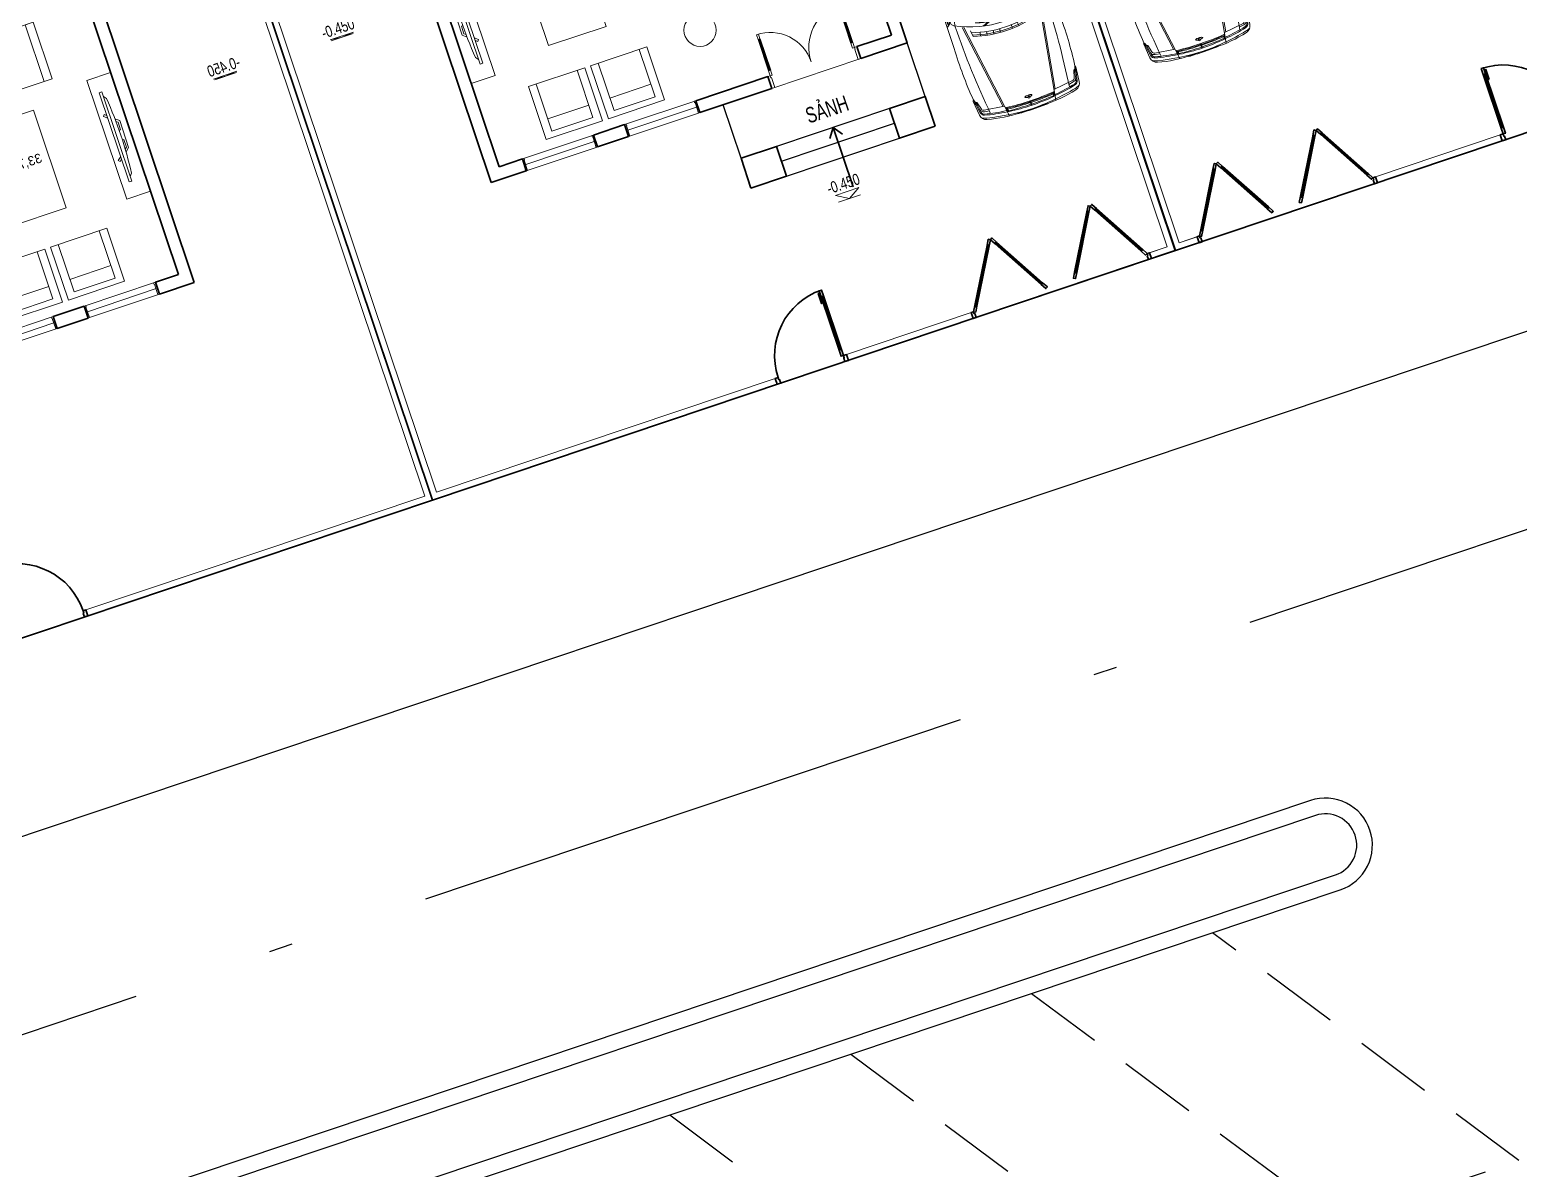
# Model space of a CAD drawing. Header units: metres. Extents: x 551291 to 569219, y 2064429 to 2066248.
# Drawn here: x 552744.58 to 552768.34, y 2065566.87 to 2065585.04 of the extents above; entities that cross this region are included whole.
import ezdxf

# ---------------------------------------------------------------- set-up
doc = ezdxf.new("R2010")
doc.units = ezdxf.units.M
for name, pattern in [('$AUDIT_BAD_LTYPE2', [0]), ('ACAD_ISO10W100', [18.5, 12, -3, 0.5, -3]), ('CENTER', [2, 1.25, -0.25, 0.25, -0.25]), ('HIDDEN', [0.375, 0.25, -0.125])]:
    doc.linetypes.add(name, pattern=pattern)
doc.layers.get('0').update_dxf_attribs({"linetype": 'CONTINUOUS'})
for name, color, linetype, lineweight in [('-DOOR', 137, 'CONTINUOUS', 9), ('-FURNITURE', 46, 'CONTINUOUS', 9), ('-HATCH', 8, 'CONTINUOUS', 5), ('-KH', 143, 'CONTINUOUS', 13), ('-LINE1', 7, 'CONTINUOUS', 18), ('-TEXT', 7, 'CONTINUOUS', 15), ('-WALL', 4, 'CONTINUOUS', 35)]:
    doc.layers.add(name, color=color, linetype=linetype, lineweight=lineweight)
for name, color, linetype in [('APOLIC', 7, 'CONTINUOUS'), ('BoThamCo', 94, 'CONTINUOUS'), ('ChiaLo', 128, 'CENTER'), ('datOBt', 42, 'CONTINUOUS'), ('LogDg', 7, 'CONTINUOUS'), ('loKBT', 42, 'CONTINUOUS'), ('SOLO', 7, 'CONTINUOUS'), ('TEXT25', 2, 'CONTINUOUS'), ('TimDg', 222, 'CONTINUOUS'), ('ViaHeS', 32, 'CONTINUOUS')]:
    doc.layers.add(name, color=color, linetype=linetype)
doc.styles.add('1', font='arial.ttf')
doc.styles.add('kieuchuDim', font='arial.ttf', dxfattribs={"width": 0.75})
doc.styles.add('T1', font='', dxfattribs={"height": 200})
doc.styles.get('T1').set_extended_font_data('VNgeometric Light')
doc.dimstyles.new('1-100A3', dxfattribs={"dimscale": 100, "dimtxt": 2, "dimasz": 1.2, "dimexe": 1.8, "dimexo": 0, "dimgap": 0.75, "dimtad": 1, "dimdec": 0, "dimzin": 0, "dimdsep": 46, "dimtxsty": 'kieuchuDim', "dimblk": 'ARCHTICK', "dimcen": 0, "dimdle": 1.8, "dimclrd": 256, "dimclre": 256, "dimclrt": 7, "dimadec": 0, "dimazin": 0, "dimtfac": 0.0001, "dimtdec": 0, "dimtix": 1, "dimtmove": 2, "dimatfit": 3, "dimldrblk": 'ARCHTICK', "dimfxl": 0, "dimtolj": 1, "dimtzin": 0, "dimarcsym": 0})

# ---------------------------------------------------------------- blocks, each defined once
blk = doc.blocks.new('*U1147')
for points in [[(50, 796), (90, 796), (90, 896), (50, 896), (50, 796)], [(50, 799), (50, 100)], [(1795, 749), (1755, 749), (1755, 849), (1795, 849), (1795, 749)], [(1795, 752), (1795, 100)], [(50, 100), (90, 100), (90, 0), (50, 0), (50, 100)], [(1795, 100), (1755, 100), (1755, 0), (1795, 0), (1795, 100)]]:
    blk.add_lwpolyline(points)
at = {"ltscale": 0.3}
for points in [[(946, 0, 0.414214), (50, 896, 0.414214)], [(946, 0, -0.414214), (1795, 849, -0.414214)]]:
    blk.add_lwpolyline(points, format="xyb", dxfattribs=at)
for points in [[(22, 691), (22, 860), (50, 860), (50, 832), (27, 832), (27, 691)], [(0, 0), (50, 0), (50, -40), (60, -40), (60, -246), (0, -246)], [(1845, 0), (1795, 0), (1795, -40), (1785, -40), (1785, -246), (1845, -246)]]:
    blk.add_lwpolyline(points, close=True)
at = {"layer": 'APOLIC', "linetype": '$AUDIT_BAD_LTYPE2'}
for p, q in [((70, 100), (70, 796)), ((90, 796), (90, 100)), ((1755, 749), (1755, 100)), ((1775, 100), (1775, 749))]:
    blk.add_line(p, q, dxfattribs=at)
blk = doc.blocks.new('A$C6CE07C06')
for p, q in [((2811, 1945), (2844, 1766)), ((2816, 1953), (2822, 1954)), ((2828, 1949), (2860, 1769)), ((1355, 1774), (989, 1774)), ((1356, 1801), (1350, 1615)), ((1387, 1801), (1382, 1615)), ((1842, 1774), (1387, 1774)), ((1857, 1615), (1840, 1801)), ((1925, 1839), (1915, 1601)), ((1980, 1615), (2018, 1801)), ((2839, 1774), (2013, 1774)), ((2856, 1761), (2853, 1760)), ((2900, 1839), (3433, 1839)), ((3068, 1815), (2905, 1815)), ((3055, 1801), (2907, 1801)), ((2996, 1774), (2912, 1774)), ((3245, 1511), (3341, 1500)), ((3370, 1393), (3312, 1380)), ((3391, 1290), (3332, 1281)), ((3406, 1186), (3347, 1180)), ((3414, 1081), (3355, 1079)), ((3406, 779), (3347, 785)), ((3414, 884), (3355, 886)), ((3341, 465), (3245, 454)), ((3370, 572), (3312, 585)), ((3391, 675), (3332, 685)), ((1356, 164), (1350, 350)), ((1387, 164), (1382, 351)), ((1857, 351), (1840, 164)), ((1925, 127), (1915, 364)), ((1980, 351), (2018, 164)), ((1355, 191), (989, 191)), ((1842, 191), (1387, 191)), ((2839, 191), (2013, 191)), ((2811, 20), (2844, 199)), ((2816, 12), (2822, 11)), ((2828, 16), (2860, 196)), ((2901, 127), (3422, 127)), ((3068, 150), (2905, 150)), ((3055, 164), (2907, 164)), ((2996, 191), (2912, 191))]:
    blk.add_line(p, q)
for points in [[(817, 1835, -0.039974), (1255, 1839), (2827, 1839)], [(2912, 1774), (2884, 1931, 0.322829), (2849, 1965), (2812, 1959, 0.422531), (2806, 1952), (2842, 1758), (2825, 1723)], [(4553, 340, -0.027873), (3110, 247, -0.059366), (3058, 256), (2582, 386, 0.079464), (2446, 413), (1281, 413, 0.06068), (1127, 394), (736, 296, -0.120949), (592, 270), (116, 311, -0.39497), (59, 371), (59, 1600, -0.404135), (117, 1660), (602, 1699, -0.112937), (736, 1673), (1127, 1571, 0.06068), (1281, 1553), (2446, 1553, 0.070217), (2582, 1578), (3058, 1711, -0.044809), (3109, 1718, -0.02806), (4553, 1625)], [(585, 1698), (531, 1430, 0.050349), (524, 1369), (524, 593, 0.051729), (531, 530), (585, 271)], [(713, 346, -0.11132), (605, 325), (561, 536, -0.051729), (555, 593), (555, 1369, -0.050349), (560, 1424), (605, 1644, -0.111864), (714, 1623), (1102, 1522, 0.016174), (1102, 443), (713, 347)], [(2832, 150), (1846, 150), (999, 150, -0.758852), (984, 205), (1232, 321, -0.14996), (1372, 364), (1915, 364), (2389, 364, -0.077307), (2455, 354), (3016, 199, 0.360394), (3088, 230, 0.242572), (3089, 1735, 0.360655), (3017, 1766), (2455, 1611, -0.077307), (2389, 1601), (1915, 1601), (1372, 1601, -0.137614), (1232, 1645), (984, 1761, -0.758852), (999, 1815), (1846, 1815), (2832, 1815)], [(2834, 1801), (999, 1801, 0.768317), (992, 1772), (1240, 1655, 0.14228), (1371, 1613), (1857, 1615), (1865, 1608), (1971, 1608), (1980, 1615), (2389, 1615, 0.077278), (2451, 1624), (3023, 1782, 0.231129), (3080, 1839)], [(4578, 1777, -0.06824), (4603, 1702, -0.051611), (4688, 983), (4688, 1178, 0.069896), (4626, 1707, 0.32103), (4523, 1797), (4292, 1820, 0.311578), (4273, 1810, 0.311578)], [(4609, 1370, 0.043765), (4549, 1724, 0.303464), (4496, 1773), (4373, 1795, 0.018633), (4273, 1810, 0.083909), (4370, 1778), (4493, 1756, -0.304556), (4533, 1720, -0.038587), (4593, 1374)], [(4517, 1385), (4476, 1703, 0.304567), (4446, 1739), (4333, 1770, -0.23887), (4324, 1778), (4320, 1790)], [(4512, 1628), (4500, 1706, 0.304567), (4453, 1762), (4438, 1766)], [(1170, 1557, 0.017383), (1170, 408, -9.34877)], [(2526, 1563, -0.107872), (2527, 402, 0.970081)], [(2537, 1565, -0.107895), (2538, 400, -0.109161)], [(3212, 1273, -0.045041), (3259, 1070, 0.050749), (3081, 1543, -0.062222), (3208, 1285), (3219, 1281), (3256, 1209)], [(3104, 1495, -0.052375), (3205, 1275), (3214, 1272), (3259, 1184)], [(4578, 988, 0.025968), (4561, 1353, -0.502127), (4565, 1357), (4613, 1347)], [(4689, 1226), (4695, 1226, -0.001921), (4700, 983)], [(3197, 762, -0.045041), (3153, 558, 0.050749), (3195, 1062, -0.062222), (3198, 775), (3207, 766), (3242, 679)], [(3239, 660), (3198, 760), (3191, 767, 0.052375), (3195, 1009)], [(4578, 188, 0.06824), (4603, 263, 0.051611), (4688, 983), (4688, 788, -0.069896), (4626, 258, -0.32103), (4523, 168), (4292, 145, -0.311578), (4273, 155, -0.311578)], [(4613, 618), (4565, 608, -0.502127), (4561, 612, 0.02601), (4578, 977, 0.026384)], [(4689, 739), (4695, 739, 0.001921), (4700, 983)], [(4611, 595, -0.046101), (4549, 241, -0.303464), (4496, 192), (4373, 171, -0.018633), (4273, 155, -0.083909), (4370, 187), (4493, 209, 0.304556), (4533, 245, 0.038587), (4593, 591)], [(4517, 580), (4476, 262, -0.304567), (4446, 227), (4333, 195, 0.23887), (4324, 187), (4320, 175)], [(2834, 164), (999, 164, -0.768317), (992, 193), (1240, 310, -0.149181), (1371, 351), (1857, 351), (1865, 357), (1971, 357), (1980, 351), (2389, 351, -0.077278), (2451, 341), (3023, 184, -0.228236), (3080, 127)], [(2912, 191), (2884, 34, -0.322829), (2849, 0), (2812, 6, -0.422531), (2806, 14), (2842, 207), (2825, 242)], [(4512, 337), (4500, 259, -0.304567), (4453, 203), (4438, 199)], [(817, 130, 0.041495), (1267, 127), (2827, 127)]]:
    blk.add_lwpolyline(points, format="xyb")
for points in [[(2835, 1963), (2874, 1764), (2872, 1737)], [(2072, 1839), (2072, 1815), (2251, 1815), (2251, 1839)], [(2092, 1839), (2092, 1830), (2233, 1830), (2233, 1839)], [(2558, 1553), (2959, 1653), (3041, 1653)], [(3157, 1617), (4514, 1407)], [(3153, 1597), (4682, 1360)], [(49, 1051), (76, 1051), (76, 920), (49, 920)], [(3153, 368), (4682, 605)], [(3157, 348), (4514, 558)], [(2558, 412), (2959, 313), (3041, 313)], [(2072, 127), (2072, 150), (2251, 150), (2251, 127)], [(2092, 127), (2092, 135), (2233, 135), (2233, 127)], [(2835, 2), (2874, 201), (2872, 228)]]:
    blk.add_lwpolyline(points)
for points in [[(48, 285), (48, 1680, -0.373826), (99, 1739), (803, 1820), (820, 1839), (54, 1773, 0.383818), (0, 1713), (0, 252, 0.383818), (54, 192), (820, 126), (803, 145), (99, 226, -0.373826)], [(2557, 404), (3001, 284, 0.388671), (3036, 301, 0.143383), (3036, 1665, 0.390953), (3001, 1682), (2557, 1559, -0.106047)], [(4564, 983, 0.027521), (4546, 1368, -0.543027), (4554, 1373), (4603, 1360, -0.308444), (4617, 1345, -0.028524), (4637, 983, -0.028524), (4617, 620, -0.308444), (4603, 605), (4554, 592, -0.543027), (4546, 597, 0.027521)], [(4501, 981, 0.027754), (4500, 1005, 0.037978), (4497, 1021, 0.078467), (4490, 1036, 0.253942), (4486, 1038, 0.253942), (4481, 1036, 0.078467), (4475, 1021, 0.037978), (4472, 1005, 0.027754), (4470, 981, 0.027754), (4472, 958, 0.037978), (4475, 941, 0.078467), (4481, 927, 0.253942), (4486, 924, 0.253942), (4490, 927, 0.078467), (4497, 941, 0.037978), (4500, 958, 0.027754)], [(906, 228), (776, 228, 0.414214), (764, 215), (764, 203, 0.414214), (776, 190), (906, 190, 0.414214), (919, 203), (919, 215, 0.414214)]]:
    blk.add_lwpolyline(points, format="xyb", close=True)
blk.add_lwpolyline([(4637, 988), (4570, 988), (4570, 977), (4637, 977)], close=True)
blk.add_circle((4502, 982), 17.5)
for centre, radius, start, end in [((2818, 1947), 6.67, 102.2823, 190.4042), ((2821, 1948), 6.67, 10.3268, 82.609), ((3648, -4086), 5929, 83.9529, 92.0822), ((2851, 1767), 6.67, 190.4042, 285.2365), ((2854, 1768), 6.67, 285.2365, 10.3268), ((714, 984), 2372, 343.5716, 16.3779), ((714, 983), 2387, 343.6793, 16.2892), ((1629, 983), 1731, 359.9757, 17.6213), ((1607, 983), 1789, 359.9764, 16.8703), ((1629, 983), 1789, 359.9764, 16.7982), ((1059, 1015), 3532, 359.565, 5.5133), ((1059, 1015), 3560, 359.5684, 5.381), ((4612, 1343), 4.58, 6.5805, 75.1489), ((3280, 983), 40.8, 103.7631, 256.1858), ((3280, 983), 25.6, 111.5508, 248.398), ((1629, 982), 1731, 342.3787, 0.0243), ((1607, 982), 1789, 343.1297, 0.0236), ((1629, 982), 1789, 343.2018, 0.0236), ((1059, 950), 3532, 354.4867, 0.4446), ((1059, 950), 3560, 354.619, 0.4411), ((4612, 622), 4.58, 284.8511, 353.4195), ((2818, 19), 6.67, 169.5958, 257.7177), ((2821, 17), 6.67, 277.391, 349.6732), ((2851, 198), 6.67, 74.7635, 169.5958), ((2854, 197), 6.67, 349.6732, 74.7635), ((3653, 6050), 5928, 267.7698, 276.0029)]:
    blk.add_arc(centre, radius, start, end)
blk = doc.blocks.new('t1$0$D11')
at = {"linetype": '$AUDIT_BAD_LTYPE2'}
for p, q in [((70, 100), (70, 1000)), ((90, 1000), (90, 100))]:
    blk.add_line(p, q, dxfattribs=at)
for points in [[(50, 1000), (90, 1000), (90, 1100), (50, 1100), (50, 1000)], [(50, 1003), (50, 100)], [(50, 100), (90, 100), (90, 0), (50, 0), (50, 100)]]:
    blk.add_lwpolyline(points)
for points in [[(118, 895), (118, 1064), (90, 1064), (90, 1036), (113, 1036), (113, 895)], [(0, 0), (50, 0), (50, -40), (60, -40), (60, -100), (0, -100)], [(1200, 0), (1150, 0), (1150, -40), (1140, -40), (1140, -100), (1200, -100)]]:
    blk.add_lwpolyline(points, close=True)
at = {"linetype": '$AUDIT_BAD_LTYPE2', "ltscale": 0.3}
blk.add_arc((50, 0), 1100, 0, 90, dxfattribs=at)
blk = doc.blocks.new('_ArchTick')
at = {"color": 0, "linetype": 'ByBlock', "const_width": 0.15}
blk.add_lwpolyline([(-0.5, -0.5), (0.5, 0.5)], dxfattribs=at)
blk = doc.blocks.new('A$Cb65e9cbc')
at = {"layer": '-FURNITURE'}
for p, q in [((0, 1000), (1062, 1000)), ((0, 1000), (0, 0)), ((144, 892), (144, 0)), ((144, 892), (918, 892)), ((918, 892), (918, 0)), ((1062, 1000), (1062, 0)), ((144, 658), (918, 658)), ((1062, 0), (0, 0))]:
    blk.add_line(p, q, dxfattribs=at)
blk = doc.blocks.new('XR.MB.LM123$0$tvi 1')
blk.add_lwpolyline([(29, 0), (29, -1000), (0, -1000), (0, 0)], close=True)
for points in [[(29, -50), (52, -81)], [(-24, -236), (-39, -252)], [(0, -285), (-39, -252)], [(0, -256), (-24, -236)], [(70, -315), (111, -350), (111, -650), (70, -685)], [(89, -446), (89, -360), (71, -345)], [(89, -446), (73, -446)], [(89, -554), (89, -640), (71, -655)], [(89, -554), (73, -554)], [(0, -715), (-39, -748)], [(-24, -764), (-39, -748)], [(0, -744), (-24, -764)], [(29, -950), (52, -919)]]:
    blk.add_lwpolyline(points)
blk.add_arc((-4025, -500), 4099, 354.1311, 5.8689)
blk = doc.blocks.new('*U1121')
at = {"ltscale": 10}
for p, q in [((0, 2400), (0, 0)), ((200, 2355), (200, 45)), ((400, 2355), (400, 0)), ((400, 0), (0, 0))]:
    blk.add_line(p, q, dxfattribs=at)
for points in [[(400, 2400), (400, 2355), (50, 2355), (50, 2340), (0, 2340), (0, 2400)], [(400, 0), (400, 45), (50, 45), (50, 60), (0, 60), (0, 0)]]:
    blk.add_lwpolyline(points, close=True, dxfattribs=at)
blk = doc.blocks.new('MAU M1BT')
at = {"layer": '-FURNITURE'}
for points in [[(-5681, 3600), (-4810, 3600), (-4810, 4550), (-5681, 4550)], [(-5681, 4550), (-5547, 4550), (-5547, 3600), (-5681, 3600)], [(-6600, 1400), (-6600, 3400), (-6200, 3400), (-6200, 1400)], [(-4271, 1580), (-5239, 1580), (-5239, 3219), (-4271, 3219)]]:
    blk.add_lwpolyline(points, close=True, dxfattribs=at)
blk.add_circle((-2869, 1045), 258, dxfattribs=at)
at = {"layer": '-HATCH'}
blk.add_line((-2080, -200), (-580, -200), dxfattribs=at)
at = {"layer": '-KH'}
for p, q in [((-8503, 2757), (-8135, 2757)), ((-1647, -2259), (-1279, -2259))]:
    blk.add_line(p, q, dxfattribs=at)
for points in [[(-8123, 2775), (-8514, 2775), (-8319, 2757)], [(-1267, -2141), (-1658, -2141), (-1463, -2259)]]:
    blk.add_lwpolyline(points, close=True, dxfattribs=at)
for points in [[(-8319, 2757), (-8319, 2775), (-8123, 2775), (-8319, 2757)], [(-1463, -2259), (-1463, -2141), (-1267, -2141), (-1463, -2259)]]:
    blk.add_solid(points, dxfattribs=at)
at = {"layer": '-LINE1', "lineweight": 18}
for p, q in [((-8377, -4700), (-7777, -4700)), ((-8377, -4700), (-8377, -4700)), ((-8377, -4700), (-8377, -4700)), ((-3644, -4700), (-3044, -4700)), ((-200, -4700), (-200, -4600)), ((2800, -4600), (3100, -4600)), ((2800, -4700), (2800, -4600))]:
    blk.add_line(p, q, dxfattribs=at)
at = {"layer": '-LINE1', "ltscale": 10}
blk.add_line((-3500, -4600), (-3500, -4700), dxfattribs=at)
blk.add_lwpolyline([(2760, -4600), (3100, -4600), (3100, 15200), (-9200, 15200), (-9200, -4600), (-3500, -4600)], dxfattribs=at)
at = {"layer": '-LINE1', "lineweight": 18}
blk.add_lwpolyline([(-2300, -4600), (-200, -4600), (-200, -4700), (-2300, -4700)], close=True, dxfattribs=at)
at = {"layer": '-WALL'}
for p, q in [((-6600, 5000), (-6600, 0)), ((-6800, 4800), (-6800, -200)), ((0, 2900), (0, 0)), ((200, 2900), (200, -200)), ((-4491, 0), (-5011, 0)), ((-5011, 0), (-5011, -200)), ((-4491, 0), (-4491, -200)), ((-2080, 0), (-3291, 0)), ((-3291, 0), (-3291, -200)), ((-2080, 0), (-2080, -200)), ((-580, 0), (0, 0)), ((-580, 0), (-580, -200)), ((-4491, -200), (-5011, -200)), ((-2080, -200), (-3291, -200)), ((-580, -200), (200, -200)), ((-2900, -1100), (-2300, -1100)), ((-2900, -1100), (-2900, -1600)), ((-2300, -1100), (-2300, -1600)), ((-400, -1600), (-400, -1100)), ((-400, -1100), (200, -1100)), ((200, -1600), (200, -1100)), ((-2300, -1600), (-2900, -1600)), ((200, -1600), (-400, -1600))]:
    blk.add_line(p, q, dxfattribs=at)
blk.add_lwpolyline([(-9300, -4700), (3200, -4700), (3200, 15300), (-9300, 15300)], close=True, dxfattribs=at)
blk.add_lwpolyline([(-6600, 0), (-6211, 0), (-6211, -200), (-6800, -200)], dxfattribs=at)
at = {"ltscale": 100}
for p, q in [((-110, -4513), (380, -3665)), ((410, -3682), (-80, -4531)), ((510, -3682), (1000, -4531)), ((1031, -4513), (541, -3665)), ((1569, -4513), (2059, -3665)), ((2090, -3682), (1600, -4531)), ((2190, -3682), (2680, -4531)), ((2710, -4513), (2220, -3665))]:
    blk.add_line(p, q, dxfattribs=at)
at = {"color": 8, "ltscale": 100}
for points in [[(396, -3662), (404, -3667), (-96, -4533), (-104, -4528)], [(525, -3662), (516, -3667), (1016, -4533), (1025, -4528)], [(2075, -3662), (2084, -3667), (1584, -4533), (1575, -4528)], [(2204, -3662), (2195, -3667), (2695, -4533), (2704, -4528)]]:
    blk.add_lwpolyline(points, close=True, dxfattribs=at)
at = {"ltscale": 100}
for points in [[(460, -3596), (410, -3682), (399, -3676), (404, -3667), (396, -3662), (391, -3671), (380, -3665), (430, -3578)], [(460, -3596), (510, -3682), (521, -3676), (516, -3667), (525, -3662), (530, -3671), (541, -3665), (491, -3578)], [(2140, -3596), (2090, -3682), (2079, -3676), (2084, -3667), (2075, -3662), (2070, -3671), (2059, -3665), (2109, -3578)], [(2140, -3596), (2190, -3682), (2200, -3676), (2195, -3667), (2204, -3662), (2209, -3671), (2220, -3665), (2170, -3578)], [(-99, -4520), (-104, -4528), (-96, -4533), (-91, -4525), (-80, -4531), (-130, -4617), (-160, -4600), (-110, -4513)], [(1020, -4520), (1025, -4528), (1016, -4533), (1011, -4525), (1000, -4531), (1050, -4617), (1081, -4600), (1031, -4513)], [(1580, -4520), (1575, -4528), (1584, -4533), (1589, -4525), (1600, -4531), (1550, -4617), (1519, -4600), (1569, -4513)], [(2699, -4520), (2704, -4528), (2695, -4533), (2690, -4525), (2680, -4531), (2730, -4617), (2760, -4600), (2710, -4513)], [(-150, -4635), (-160, -4635), (-160, -4600), (-200, -4600), (-200, -4700), (-150, -4700)], [(2750, -4635), (2760, -4635), (2760, -4600), (2800, -4600), (2800, -4700), (2750, -4700)]]:
    blk.add_lwpolyline(points, close=True, dxfattribs=at)
at = {"layer": 'SOLO'}
for p, q in [((-2900, -1100), (-2900, -200)), ((200, -1100), (200, -200)), ((-400, -1100), (-2300, -1100)), ((-2300, -1350), (-400, -1350)), ((-2300, -1600), (-400, -1600)), ((-2300, -1600), (-400, -1600))]:
    blk.add_line(p, q, dxfattribs=at)
at = {"layer": '-DOOR'}
for name, p, xscale, yscale, zscale, rotation in [('*U1147', (-580, 0), -0.8130081300813009, 0.8130081300813009, 0.8130081300813009, 9.801199851722231e-09), ('*U1121', (-6211, 0), 0.5000000000000001, 0.5000000000000001, 0.5000000000000001, 270), ('*U1121', (-4491, 0), 0.5000000000000001, 0.5000000000000001, 0.5000000000000001, 270)]:
    blk.add_blockref(name, p, dxfattribs=dict(at, xscale=xscale, yscale=yscale, zscale=zscale, rotation=rotation))
at = {"layer": '-FURNITURE', "extrusion": (0, 0, -1), "xscale": -1.5, "yscale": 1.5, "zscale": 1.5, "rotation": 180.0036897224083}
blk.add_blockref('XR.MB.LM123$0$tvi 1', (6325, 1649), dxfattribs=at)
at = {"layer": '-FURNITURE'}
for name, p, xscale, yscale, zscale, rotation in [('A$C6CE07C06', (752, 3011), 1.031914893617, 1.031914893617, 1.031914893617, 270), ('A$Cb65e9cbc', (-4805, 1063), 0.8910000000000003, 0.8910000000000003, 0.8910000000000003, 180), ('A$Cb65e9cbc', (-3759, 1063), 0.8910000000000003, 0.8910000000000003, 0.8910000000000003, 180)]:
    blk.add_blockref(name, p, dxfattribs=dict(at, xscale=xscale, yscale=yscale, zscale=zscale, rotation=rotation))
at = {"ltscale": 10, "xscale": -1}
blk.add_blockref('t1$0$D11', (-2300, -4600), dxfattribs=at)
at = {"layer": '-TEXT', "style": '1', "width": 0.75}
for p in [(-8605, 2823), (-1749, -2093)]:
    blk.add_text('-0.450', height=180, dxfattribs=at).set_placement(p)
at = {"layer": '-TEXT', "color": 2, "width": 0.75}
blk.add_text('SẢNH', height=250, dxfattribs=at).set_placement((-1699, -921))
at = {"layer": 'TEXT25', "style": 'T1'}
blk.add_text('33,7M2', height=150, rotation=360, dxfattribs=at).set_placement((-5122, 2391))
at = {"layer": '-KH', "ltscale": 15}
blk.add_leader([(-1350, -1100), (-1350, -1600)], dimstyle='1-100A3', override={"dimasz": 1.5, "dimtad": 0, "dimldrblk": 'Open90'}, dxfattribs=at)

msp = doc.modelspace()

# ---------------------------------------------------------------- linework, layer by layer
at = {"layer": 'BoThamCo'}
msp.add_lwpolyline([(552725.521, 2065559.234, 0.400458), (552720.532, 2065549.77), (552723.061, 2065540.861, 0.414214), (552723.678, 2065540.516, 0.414214), (552724.023, 2065541.134), (552721.494, 2065550.043, -0.400458), (552725.84, 2065558.286), (552765.408, 2065571.564, 0.414214), (552765.723, 2065572.198, 0.414214), (552765.089, 2065572.513)], format="xyb", close=True, dxfattribs=at)
at = {"layer": 'ChiaLo', "ltscale": 5}
for points in [[(552750.128, 2065619.441), (552762.854, 2065581.519)], [(552738.277, 2065615.464), (552751.003, 2065577.542)]]:
    msp.add_lwpolyline(points, dxfattribs=at)
at = {"layer": 'datOBt'}
msp.add_lwpolyline([(552726.182, 2065569.212), (552720.076, 2065572.431), (552711.871, 2065601.334), (552715.246, 2065607.735), (552879.813, 2065662.962), (552886.254, 2065659.851), (552896.461, 2065631.63), (552893.421, 2065625.337)], close=True, dxfattribs=at)
at = {"layer": 'LogDg'}
msp.add_lwpolyline([(552711.226, 2065609.55, 0.400458), (552706.075, 2065599.781), (552714.277, 2065570.889, 0.428104), (552724.518, 2065565.489), (552897.109, 2065623.41, 0.421043), (552902.087, 2065633.715), (552891.88, 2065661.935, 0.407417), (552881.812, 2065666.798)], format="xyb", close=True, dxfattribs=at)
msp.add_lwpolyline([(552725.442, 2065559.471, 0.400458), (552720.291, 2065549.702), (552722.82, 2065540.793, 0.414214), (552723.747, 2065540.276, 0.414214), (552724.263, 2065541.202), (552721.734, 2065550.111, -0.400458), (552725.919, 2065558.049), (552765.487, 2065571.327, 0.414214), (552765.96, 2065572.277, 0.414214), (552765.01, 2065572.75), (552725.442, 2065559.471)], format="xyb", dxfattribs=at)
at = {"layer": 'loKBT'}
for points in [[(552768.341, 2065604.457), (552756.491, 2065600.48), (552762.854, 2065581.519), (552774.704, 2065585.496)], [(552756.491, 2065600.48), (552744.64, 2065596.503), (552751.003, 2065577.542), (552762.854, 2065581.519)], [(552744.64, 2065596.503), (552732.79, 2065592.526), (552739.153, 2065573.565), (552751.003, 2065577.542)]]:
    msp.add_lwpolyline(points, close=True, dxfattribs=at)
at = {"layer": 'TimDg', "linetype": 'ACAD_ISO10W100', "ltscale": 0.75}
msp.add_lwpolyline([(552917.272, 2065627.012), (552566.034, 2065509.139)], dxfattribs=at)
at = {"layer": 'ViaHeS'}
msp.add_lwpolyline([(552726.182, 2065569.212), (552720.076, 2065572.431), (552711.871, 2065601.334), (552715.246, 2065607.735), (552879.813, 2065662.962), (552886.254, 2065659.851), (552896.461, 2065631.63), (552893.421, 2065625.337)], close=True, dxfattribs=at)
at = {"layer": 'ViaHeS', "linetype": 'HIDDEN', "ltscale": 5}
msp.add_lwpolyline([(552723.363, 2065544.372), (552729.951, 2065539.474), (552726.544, 2065551.477, -0.400458), (552727.51, 2065553.308), (552768.336, 2065567.01), (552763.449, 2065570.643)], format="xyb", dxfattribs=at)
for points in [[(552760.562, 2065569.675), (552765.45, 2065566.041)], [(552757.675, 2065568.706), (552762.563, 2065565.072)], [(552754.788, 2065567.737), (552759.676, 2065564.103)]]:
    msp.add_lwpolyline(points, dxfattribs=at)

# ---------------------------------------------------------------- block references
at = {"layer": '-WALL', "yscale": 0.001, "zscale": 0.001}
for p, xscale, rotation in [((552764.393, 2065586.993), -0.0009999999999999998, 18.55149986703843), ((552758.324, 2065584.957), 0.001, 18.55149973828003), ((552740.692, 2065579.039), -0.0009999999999999998, 18.55149986703843)]:
    msp.add_blockref('MAU M1BT', p, dxfattribs=dict(at, xscale=xscale, rotation=rotation))

doc.saveas('drawing.dxf')
